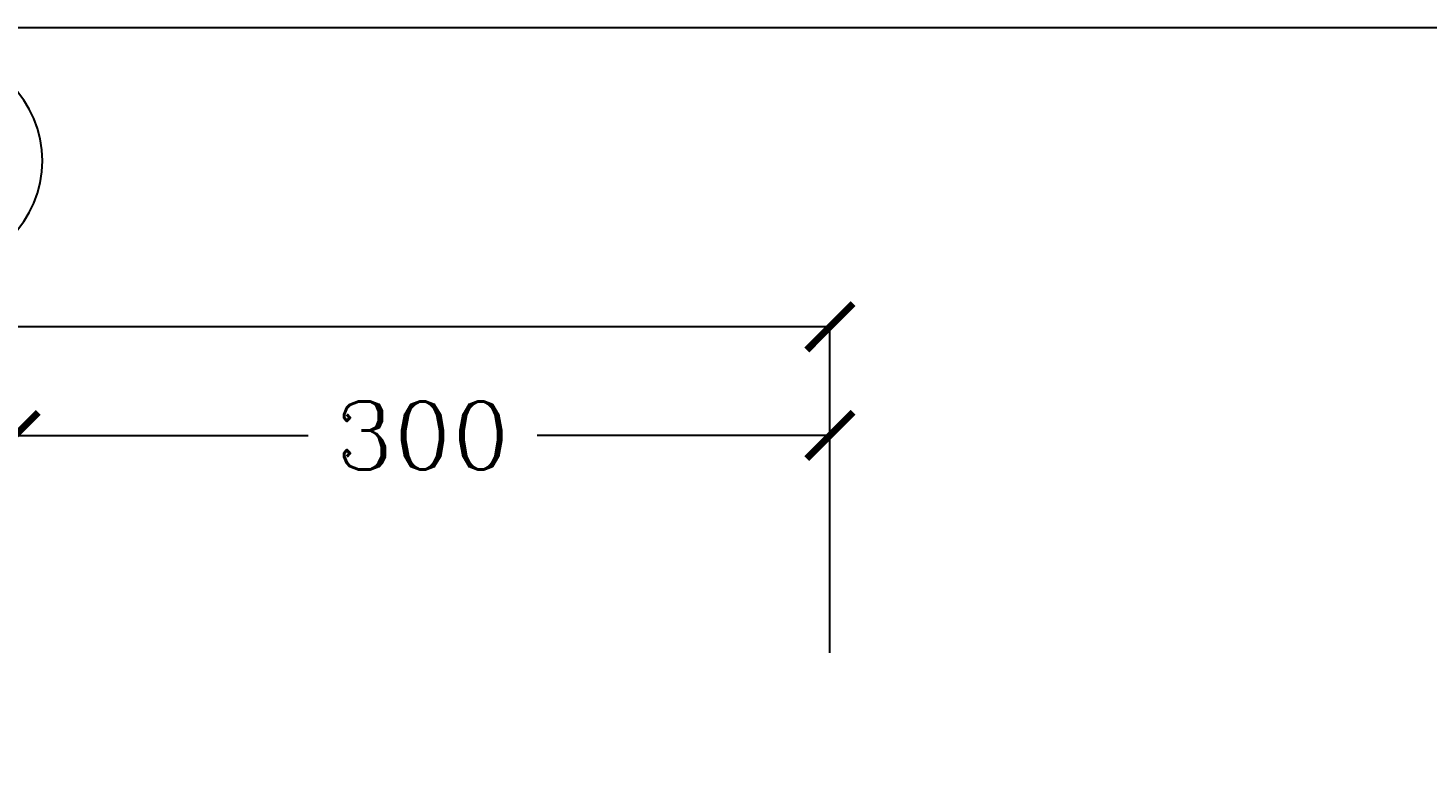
# Model space of a CAD drawing. Header units: millimetres. Extents: x 118878 to 201916, y 10986 to 20993.
# Drawn here: x 180886 to 181401, y 18194 to 18463 of the extents above; entities that cross this region are included whole.
import ezdxf

# ---------------------------------------------------------------- set-up
doc = ezdxf.new("R2010")
doc.units = ezdxf.units.MM
doc.header["$LTSCALE"] = 100
for name, color, linetype in [('2', 2, 'Continuous'), ('3', 3, 'Continuous'), ('AX', 1, 'Continuous')]:
    doc.layers.add(name, color=color, linetype=linetype)
doc.styles.add('ROMANC', font='ROMANC.SHX')
doc.dimstyles.new('1', dxfattribs={"dimtxt": 25, "dimasz": 17, "dimexe": 0, "dimexo": 0, "dimgap": 10, "dimtad": 0, "dimdec": 0, "dimzin": 0, "dimdsep": 46, "dimtxsty": 'ROMANC', "dimblk": 'ARCHTICK', "dimcen": 0, "dimclrd": 1, "dimclre": 1, "dimclrt": 3, "dimadec": 0, "dimazin": 0, "dimtfac": 1, "dimtdec": 0, "dimtofl": 0, "dimtmove": 2, "dimatfit": 3, "dimldrblk": 'ARCHTICK', "dimfxl": 1, "dimtolj": 1, "dimtzin": 0, "dimarcsym": 0})

# ---------------------------------------------------------------- blocks, each defined once
blk = doc.blocks.new('C1')
at = {"layer": 'AX'}
blk.add_line((0, 100), (0, 0), dxfattribs=at)
blk.add_circle((0, 128.35), 28.35, dxfattribs=at)
blk = doc.blocks.new('_ArchTick')
at = {"color": 0, "linetype": 'ByBlock', "const_width": 0.15}
blk.add_lwpolyline([(-0.5, -0.5), (0.5, 0.5)], dxfattribs=at)
blk = doc.blocks.new('*D247')
at = {"layer": 'AX', "color": 1, "linetype": 'Continuous', "lineweight": -2, "transparency": 16777216}
for p, q in [((0, 290), (0, 370)), ((0, 370), (499.52, 370)), ((1100, 370), (600.48, 370)), ((1100, 290), (1100, 370))]:
    blk.add_line(p, q, dxfattribs=at)
at = {"layer": 'Defpoints', "color": 0, "transparency": 16777216}
for p in [(0, 370), (0, 290), (1100, 290)]:
    blk.add_point(p, dxfattribs=at)
at = {"layer": 'AX', "color": 1, "lineweight": -2, "transparency": 16777216, "xscale": 17, "yscale": 17, "zscale": 17, "rotation": 180}
blk.add_blockref('_ArchTick', (0, 370), dxfattribs=at)
at = {"layer": 'AX', "color": 1, "lineweight": -2, "transparency": 16777216, "xscale": 17, "yscale": 17, "zscale": 17}
blk.add_blockref('_ArchTick', (1100, 370), dxfattribs=at)
at = {"layer": 'AX', "color": 3, "transparency": 16777216, "insert": (550, 370), "char_height": 25, "attachment_point": 5, "style": 'ROMANC'}
blk.add_mtext('\\A1;1100', dxfattribs=at)
blk = doc.blocks.new('*D253')
at = {"layer": 'AX', "color": 1, "linetype": 'Continuous', "lineweight": -2, "transparency": 16777216}
for p, q in [((0, 290), (0, 410)), ((0, 410), (497.89, 410)), ((1400, 410), (602.42, 410)), ((1400, 290), (1400, 410))]:
    blk.add_line(p, q, dxfattribs=at)
at = {"layer": 'Defpoints', "color": 0, "transparency": 16777216}
for p in [(1400, 410), (0, 290), (1400, 290)]:
    blk.add_point(p, dxfattribs=at)
at = {"layer": 'AX', "color": 1, "lineweight": -2, "transparency": 16777216, "xscale": 17, "yscale": 17, "zscale": 17, "rotation": 180}
blk.add_blockref('_ArchTick', (0, 410), dxfattribs=at)
at = {"layer": 'AX', "color": 1, "lineweight": -2, "transparency": 16777216, "xscale": 17, "yscale": 17, "zscale": 17}
blk.add_blockref('_ArchTick', (1400, 410), dxfattribs=at)
at = {"layer": 'AX', "color": 3, "transparency": 16777216, "insert": (550.16, 410), "char_height": 25, "attachment_point": 5, "style": 'ROMANC'}
blk.add_mtext('\\A1;1400', dxfattribs=at)
blk = doc.blocks.new('*D241')
at = {"layer": 'AX', "color": 1, "linetype": 'Continuous', "lineweight": -2, "transparency": 16777216}
for p, q in [((1100, 290), (1100, 370)), ((1100, 370), (1207.86, 370)), ((1400, 370), (1292.14, 370)), ((1400, 290), (1400, 370))]:
    blk.add_line(p, q, dxfattribs=at)
at = {"layer": 'Defpoints', "color": 0, "transparency": 16777216}
for p in [(1400, 370), (1100, 290), (1400, 290)]:
    blk.add_point(p, dxfattribs=at)
at = {"layer": 'AX', "color": 1, "lineweight": -2, "transparency": 16777216, "xscale": 17, "yscale": 17, "zscale": 17, "rotation": 180}
blk.add_blockref('_ArchTick', (1100, 370), dxfattribs=at)
at = {"layer": 'AX', "color": 1, "lineweight": -2, "transparency": 16777216, "xscale": 17, "yscale": 17, "zscale": 17}
blk.add_blockref('_ArchTick', (1400, 370), dxfattribs=at)
at = {"layer": 'AX', "color": 3, "transparency": 16777216, "insert": (1250, 370), "char_height": 25, "attachment_point": 5, "style": 'ROMANC'}
blk.add_mtext('\\A1;300', dxfattribs=at)
blk = doc.blocks.new('AX-01')
at = {"layer": 'AX', "extrusion": (0, 0, -1), "xscale": 1.41093474426815, "yscale": 1.41093474426815, "zscale": -1.41093474426815}
blk.add_blockref('C1', (-1070, 290), dxfattribs=at)
at = {"layer": 'AX'}
dim = blk.add_linear_dim(base=(1400, 410), p1=(0, 290), p2=(1400, 290), dimstyle='1', override={"dimfxl": 0}, dxfattribs=at)
dim.commit()
dim.dimension.update_dxf_attribs({"geometry": '*D253', "text_midpoint": (550.16, 410), "dimtype": 160})
for base, p2, picture, middle in [((0, 370), (0, 290), '*D247', (550, 370)), ((1400, 370), (1400, 290), '*D241', (1250, 370))]:
    dim = blk.add_linear_dim(base=base, p1=(1100, 290), p2=p2, dimstyle='1', override={"dimfxl": 0}, dxfattribs=at)
    dim.commit()
    dim.dimension.update_dxf_attribs({"geometry": picture, "text_midpoint": middle})

msp = doc.modelspace()

# ---------------------------------------------------------------- linework, layer by layer
at = {"layer": '3'}
msp.add_lwpolyline([(178915.98, 15462.97), (181915.98, 15462.97), (181915.98, 18462.97), (178915.98, 18462.97)], close=True, dxfattribs=at)

# ---------------------------------------------------------------- block references
at = {"layer": '2'}
msp.add_blockref('AX-01', (179780.98, 17942.97), dxfattribs=at)

doc.saveas('drawing.dxf')
